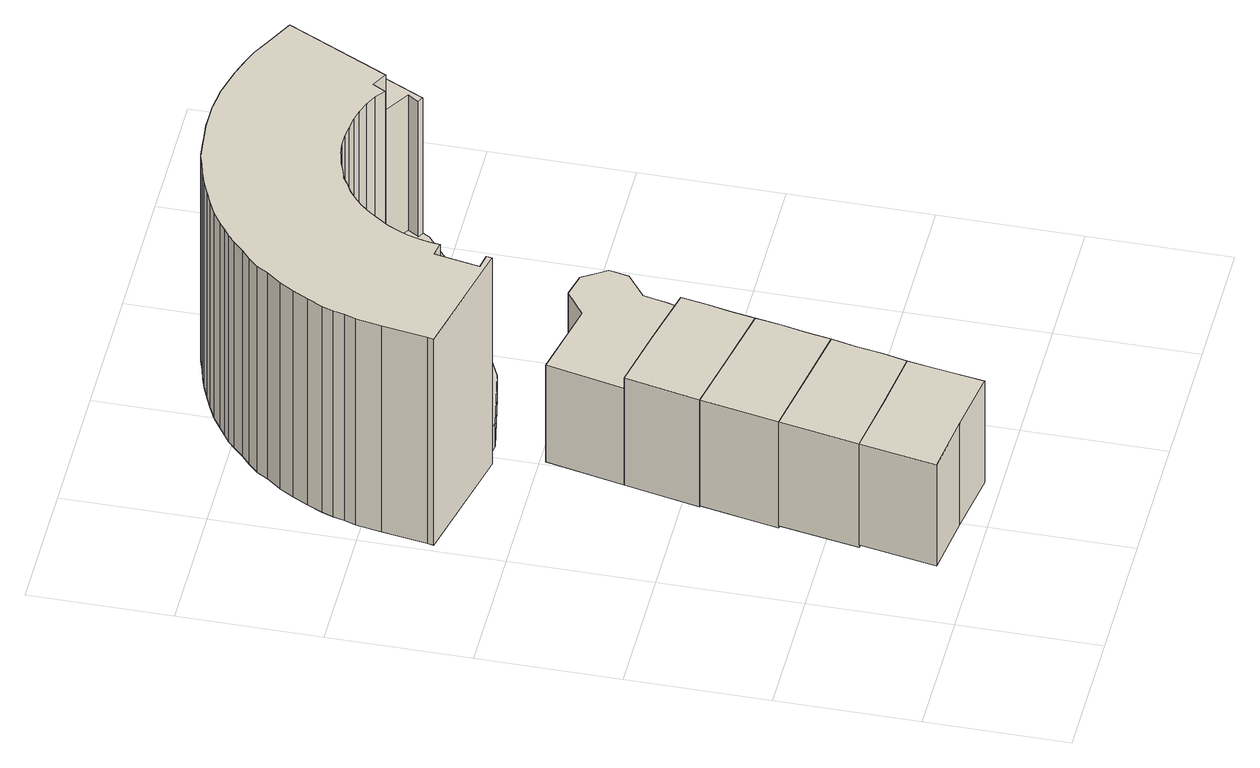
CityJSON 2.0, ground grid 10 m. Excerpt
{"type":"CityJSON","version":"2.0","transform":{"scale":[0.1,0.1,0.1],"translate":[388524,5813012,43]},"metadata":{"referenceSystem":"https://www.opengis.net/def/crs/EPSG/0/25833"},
"CityObjects":{
"building1":{"type":"Building","attributes":{"Gemeindeschluessel":"11000007","BezugspunktDach":"2200","function":"31001_1010","measuredHeight":10.74,"storeysAboveGround":2},"address":[{"country":"Germany","locality":"Berlin","thoroughfareNumber":"45","thoroughfareName":"Röblingstraße"}],"geometry":[{"type":"Solid","lod":"1","boundaries":[[[[0,1,2,3,4,5,6,7]],[[8,9,10,11,12,13,14,15]],[[8,15,7,6]],[[9,8,6,5]],[[10,9,5,4]],[[11,10,4,3]],[[12,11,3,2]],[[13,12,2,1]],[[14,13,1,0]],[[15,14,0,7]]]]}]},
"building2":{"type":"Building","attributes":{"Gemeindeschluessel":"11000007","BezugspunktDach":"2200","function":"31001_1010","measuredHeight":10.93,"storeysAboveGround":2},"address":[{"country":"Germany","locality":"Berlin","thoroughfareNumber":"43","thoroughfareName":"Röblingstraße"}],"geometry":[{"type":"Solid","lod":"1","boundaries":[[[[5,4,16,17,18,19,20,6]],[[21,22,23,24,25,26,27,28]],[[21,28,6,20]],[[22,21,20,19]],[[23,22,19,18]],[[24,23,18,17]],[[25,24,17,16]],[[26,25,16,4]],[[27,26,4,5]],[[28,27,5,6]]]]}]},
"building3":{"type":"Building","attributes":{"Gemeindeschluessel":"11000007","BezugspunktDach":"2200","function":"31001_1010","measuredHeight":11.12,"storeysAboveGround":2},"address":[{"country":"Germany","locality":"Berlin","thoroughfareNumber":"41","thoroughfareName":"Röblingstraße"}],"geometry":[{"type":"Solid","lod":"1","boundaries":[[[[19,18,29,30,31,32,33,20]],[[34,35,36,37,38,39,40,41]],[[34,41,20,33]],[[35,34,33,32]],[[36,35,32,31]],[[37,36,31,30]],[[38,37,30,29]],[[39,38,29,18]],[[40,39,18,19]],[[41,40,19,20]]]]}]},
"building4":{"type":"Building","attributes":{"Gemeindeschluessel":"11000007","BezugspunktDach":"2200","function":"31001_1010","measuredHeight":11.22,"storeysAboveGround":2},"address":[{"country":"Germany","locality":"Berlin","thoroughfareNumber":"39","thoroughfareName":"Röblingstraße"}],"geometry":[{"type":"Solid","lod":"1","boundaries":[[[[32,31,42,43,44,45,46,33]],[[47,48,49,50,51,52,53,54]],[[47,54,33,46]],[[48,47,46,45]],[[49,48,45,44]],[[50,49,44,43]],[[51,50,43,42]],[[52,51,42,31]],[[53,52,31,32]],[[54,53,32,33]]]]}]},
"building5":{"type":"Building","attributes":{"Gemeindeschluessel":"11000007","BezugspunktDach":"2200","function":"31001_1010","measuredHeight":11.26,"storeysAboveGround":2},"address":[{"country":"Germany","locality":"Berlin","thoroughfareNumber":"37","thoroughfareName":"Röblingstraße"}],"geometry":[{"type":"Solid","lod":"1","boundaries":[[[[55,56,57,58,59,60,61,62,63,64,65,66,67]],[[68,69,70,71,72,73,74,75,76,77,49,48,47]],[[68,47,67,66]],[[69,68,66,65]],[[70,69,65,64]],[[71,70,64,63]],[[72,71,63,62]],[[73,72,62,61]],[[74,73,61,60]],[[75,74,60,59]],[[76,75,59,58]],[[77,76,58,57]],[[49,77,57,56]],[[48,49,56,55]],[[47,48,55,67]]]]}]},
"building6":{"type":"Building","attributes":{"Gemeindeschluessel":"11000007","function":"31001_1010"},"address":[{"country":"Germany","locality":"Berlin","thoroughfareNumber":"137","thoroughfareName":"Arnulfstraße"}],"children":["building6-1","building6-2"]},
"building6-1":{"type":"BuildingPart","attributes":{"BezugspunktDach":"2200","measuredHeight":17.69,"storeysAboveGround":6},"parents":["building6"],"geometry":[{"type":"MultiSurface","lod":"1","boundaries":[[[78,79,80,81,82,83,84,85,86,87,88,89,90,91,92,93,94,95,96,97,98,99,100,101,102,103,104,105,106,107,108,109,110,111,112,113,114,115,116,117,118,119,120,121,122,123,124,125,126,127,128,129,130,131,132,133,134,135,136,137,138,139,140,141,142,143,144,145]],[[146,147,148,149,150,151,152,153,154,155,156,157,158,159,160,161,162,163,164,165,166,167,168,169,170,171,172,173,174,175,176,177,178,179,180,181,182,183,184,185,186,187,188,189,190,191,192,193,194,195,196,197,198,199,200,201,202,203,204,205,206,207,208,209,210,211,212,213]],[[146,213,145,144]],[[147,146,144,143]],[[148,147,143,142]],[[149,148,142,141]],[[150,149,141,140]],[[151,150,140,139]],[[152,151,139,138]],[[153,152,138,137]],[[154,153,137,136]],[[155,154,136,135]],[[156,155,135,134]],[[157,156,134,133]],[[158,157,133,132]],[[159,158,132,131]],[[160,159,131,130]],[[161,160,130,129]],[[162,161,129,128]],[[163,162,128,127]],[[164,163,127,126]],[[165,164,126,125]],[[166,165,125,124]],[[167,166,124,123]],[[168,167,123,122]],[[169,168,122,121]],[[170,169,121,120]],[[171,170,120,119]],[[172,171,119,118]],[[173,172,118,117]],[[174,173,117,116]],[[175,174,116,115]],[[176,175,115,114]],[[177,176,114,113]],[[178,177,113,112]],[[179,178,112,111]],[[180,179,111,110]],[[181,180,110,109]],[[182,181,109,108]],[[183,182,214,108,107],[215,216,217,214]],[[184,183,107,106]],[[185,184,106,105]],[[186,185,105,104]],[[187,186,104,103]],[[188,187,103,102]],[[189,188,102,101]],[[190,189,101,100]],[[191,190,100,99]],[[192,191,99,98]],[[193,192,98,97]],[[194,193,97,96]],[[195,194,96,95]],[[196,195,95,94]],[[197,196,94,93]],[[198,197,93,92]],[[199,198,92,91]],[[200,199,91,90]],[[201,200,90,89]],[[202,201,89,88]],[[203,202,88,87]],[[204,203,87,86]],[[205,204,86,85]],[[206,205,85,84]],[[207,206,84,83]],[[208,207,83,82]],[[209,208,82,81]],[[210,209,81,80]],[[211,210,80,79]],[[212,211,79,78]],[[213,212,78,145]],[[217,216,215,214]]]}]},
"building6-2":{"type":"BuildingPart","attributes":{"BezugspunktDach":"2200","measuredHeight":14.22,"storeysAboveGround":6},"parents":["building6"],"geometry":[{"type":"Solid","lod":"1","boundaries":[[[[218,219,220,221,214,217]],[[215,222,223,224,225,216]],[[222,215,214,221]],[[223,222,221,220]],[[224,223,220,219]],[[225,224,219,218]],[[216,225,218,217]],[[215,216,217,214]]]]}]},
"building7":{"type":"Building","attributes":{"Gemeindeschluessel":"11000007","BezugspunktDach":"2200","function":"31001_2461","measuredHeight":2.05,"storeysAboveGround":1},"address":[{"country":"Germany","locality":"Berlin","thoroughfareNumber":"137 (1)","thoroughfareName":"Arnulfstraße"}],"geometry":[{"type":"Solid","lod":"1","boundaries":[[[[226,227,228,229,230,231,232,233,234,235,236,237,238,239,240,241,242,243,244,245,246,247,248,249,250,251,252,253,254,255,256,257,258,259,260,261,262]],[[263,264,265,266,267,268,269,270,271,272,273,274,275,276,277,278,279,280,281,282,283,284,285,286,287,288,289,290,291,292,293,294,295,296,297,298,299]],[[263,299,262,261]],[[264,263,261,260]],[[265,264,260,259]],[[266,265,259,258]],[[267,266,258,257]],[[268,267,257,256]],[[269,268,256,255]],[[270,269,255,254]],[[271,270,254,253]],[[272,271,253,252]],[[273,272,252,251]],[[274,273,251,250]],[[275,274,250,249]],[[276,275,249,248]],[[277,276,248,247]],[[278,277,247,246]],[[279,278,246,245]],[[280,279,245,244]],[[281,280,244,243]],[[282,281,243,242]],[[283,282,242,241]],[[284,283,241,240]],[[285,284,240,239]],[[286,285,239,238]],[[287,286,238,237]],[[288,287,237,236]],[[289,288,236,235]],[[290,289,235,234]],[[291,290,234,233]],[[292,291,233,232]],[[293,292,232,231]],[[294,293,231,230]],[[295,294,230,229]],[[296,295,229,228]],[[297,296,228,227]],[[298,297,227,226]],[[299,298,226,262]]]]}]}
},
"vertices":[
[56,9,126],[101,2,126],[104,20,126],[107,38,126],[110,56,126],[66,62,126],[22,69,126],[12,15,126],[22,69,39],[66,62,39],[110,56,39],[107,38,39],[104,20,39],[101,2,39],[56,9,39],[12,15,39],
[114,73,126],[117,91,126],[121,109,126],[76,117,126],[32,125,126],[32,125,37],[76,117,37],[121,109,37],[117,91,37],[114,73,37],[110,56,37],[66,62,37],[22,69,37],
[124,126,126],[128,144,126],[131,162,126],[87,171,126],[43,180,126],[43,180,35],[87,171,35],[131,162,35],[128,144,35],[124,126,35],[121,109,35],[76,117,35],[32,125,35],
[134,179,126],[138,197,126],[141,214,126],[97,224,126],[54,233,126],[54,233,34],[97,224,34],[141,214,34],[138,197,34],[134,179,34],[131,162,34],[87,171,34],[43,180,34],
[97,224,117],[141,214,117],[144,223,117],[146,232,117],[148,241,117],[165,254,117],[168,268,117],[164,274,117],[157,285,117],[140,289,117],[122,276,117],[66,288,117],[54,233,117],[66,288,34],[122,276,34],[140,289,34],[157,285,34],[164,274,34],[168,268,34],[165,254,34],[148,241,34],[146,232,34],[144,223,34],
[94,330,178],[95,334,178],[84,336,178],[90,368,178],[100,366,178],[101,374,178],[103,382,178],[105,389,178],[108,396,178],[112,404,178],[117,411,178],[122,418,178],[128,425,178],[135,431,178],[140,435,178],[146,438,178],[152,442,178],[159,444,178],[167,447,178],[176,449,178],[184,450,178],[193,450,178],[202,449,178],[211,448,178],[219,446,178],[228,443,178],[236,439,178],[243,434,178],[248,443,178],[259,437,178],[295,509,178],[274,520,178],[263,526,178],[252,530,178],[240,534,178],[228,537,178],[220,539,178],[211,540,178],[203,541,178],[194,541,178],[184,541,178],[174,540,178],[164,539,178],[155,538,178],[146,535,178],[138,533,178],[129,530,178],[119,526,178],[110,522,178],[100,517,178],[91,511,178],[85,507,178],[79,503,178],[74,498,178],[67,491,178],[60,485,178],[53,478,178],[48,470,178],[40,460,178],[34,450,178],[28,439,178],[23,428,178],[20,420,178],[18,412,178],[15,404,178],[12,386,178],[7,354,178],[6,350,178],[7,354,1],[12,386,1],[15,404,1],[18,412,1],[20,420,1],[23,428,1],[28,439,1],[34,450,1],[40,460,1],[48,470,1],[53,478,1],[60,485,1],[67,491,1],[74,498,1],[79,503,1],[85,507,1],[91,511,1],[100,517,1],[110,522,1],[119,526,1],[129,530,1],[138,533,1],[146,535,1],[155,538,1],[164,539,1],[174,540,1],[184,541,1],[194,541,1],[203,541,1],[211,540,1],[220,539,1],[228,537,1],[240,534,1],[252,530,1],[263,526,1],[274,520,1],[295,509,1],[259,437,1],[248,443,1],[243,434,1],[236,439,1],[228,443,1],[219,446,1],[211,448,1],[202,449,1],[193,450,1],[184,450,1],[176,449,1],[167,447,1],[159,444,1],[152,442,1],[146,438,1],[140,435,1],[135,431,1],[128,425,1],[122,418,1],[117,411,1],[112,404,1],[108,396,1],[105,389,1],[103,382,1],[101,374,1],[100,366,1],[90,368,1],[84,336,1],[95,334,1],[94,330,1],[6,350,1],[295,509,148],[295,509,6],[259,437,6],[259,437,148],
[277,426,148],[272,418,148],[276,416,148],[316,496,148],[316,496,6],[276,416,6],[272,418,6],[277,426,6],
[95,334,32],[94,330,32],[99,329,32],[146,338,32],[236,381,32],[273,411,32],[276,416,32],[272,418,32],[277,426,32],[259,437,32],[248,443,32],[243,434,32],[236,439,32],[228,443,32],[219,446,32],[211,448,32],[202,449,32],[193,450,32],[184,450,32],[176,449,32],[167,447,32],[159,444,32],[152,442,32],[146,438,32],[140,435,32],[135,431,32],[128,425,32],[122,418,32],[117,411,32],[112,404,32],[108,396,32],[105,389,32],[103,382,32],[101,374,32],[100,366,32],[90,368,32],[84,336,32],[90,368,12],[100,366,12],[101,374,12],[103,382,12],[105,389,12],[108,396,12],[112,404,12],[117,411,12],[122,418,12],[128,425,12],[135,431,12],[140,435,12],[146,438,12],[152,442,12],[159,444,12],[167,447,12],[176,449,12],[184,450,12],[193,450,12],[202,449,12],[211,448,12],[219,446,12],[228,443,12],[236,439,12],[243,434,12],[248,443,12],[259,437,12],[277,426,12],[272,418,12],[276,416,12],[273,411,12],[236,381,12],[146,338,12],[99,329,12],[94,330,12],[95,334,12],[84,336,12]
]}
